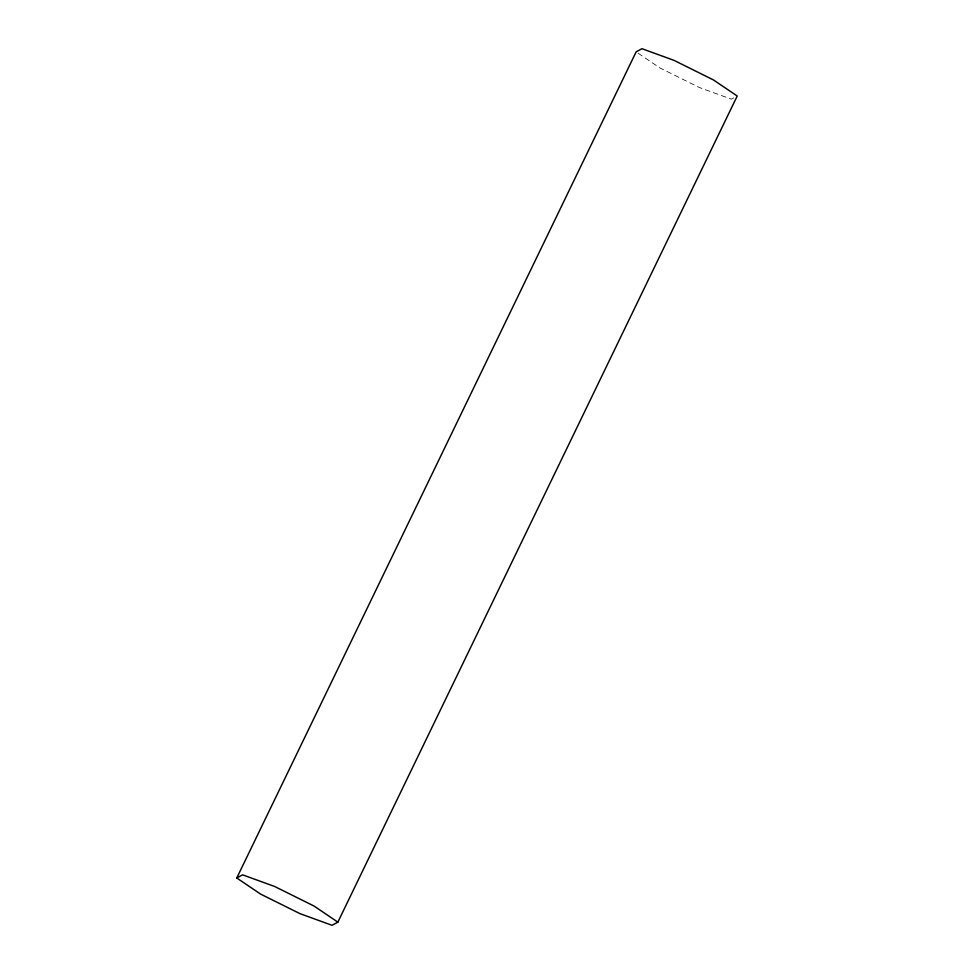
<?xml version="1.0" encoding="UTF-8"?>
<svg xmlns="http://www.w3.org/2000/svg" width="974" height="974" viewBox="0 0 974 974"><rect width="100%" height="100%" fill="white"/><g stroke="black" fill="none" stroke-linecap="round" stroke-linejoin="round"><path stroke-width="0.73" stroke-dasharray="4.87 3.65" d="M733.739 97.899L731.413 99.165L699.405 87.538L659.946 67.949L637.398 52.706"/><path stroke-width="1.46" d="M236.779 877.988L636.144 51.853L641.951 48.7L673.959 60.327L713.418 79.917L737.221 96.012L337.856 922.147L332.049 925.3L300.041 913.673L260.582 894.083L236.779 877.988L242.587 874.835L274.595 886.462L314.054 906.051L337.856 922.147"/></g></svg>
